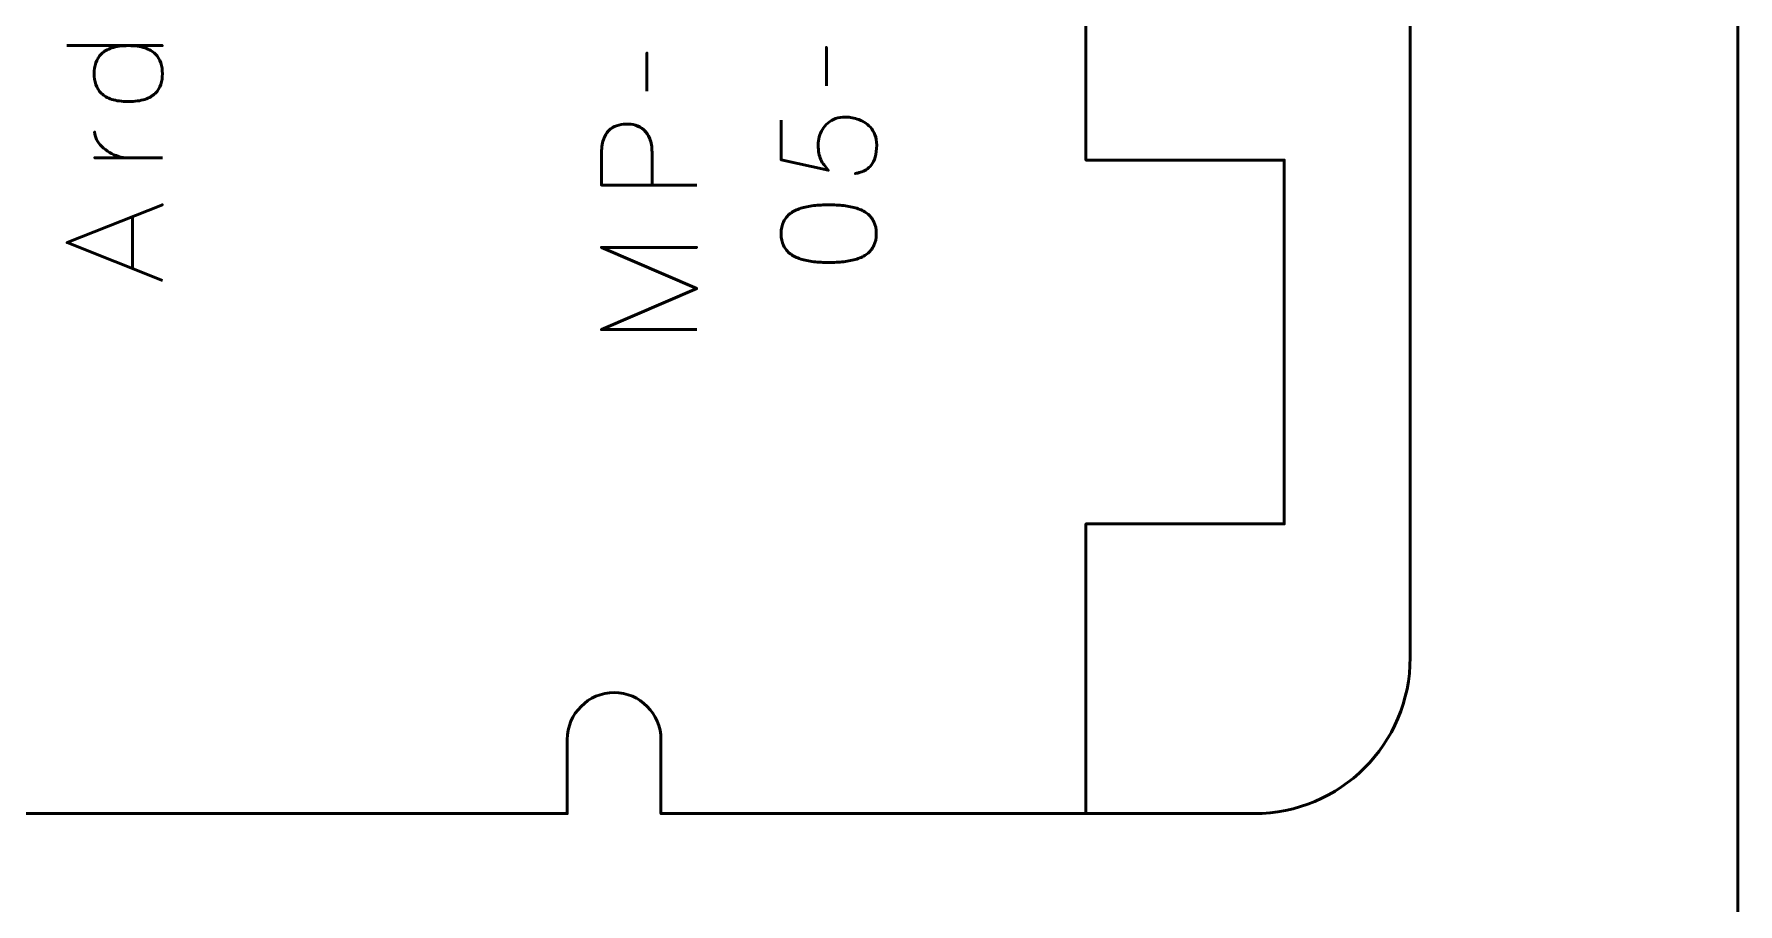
# Model space of a CAD drawing. Header units: centimetres. Extents: x -21 to 0, y -29.7 to 0.
# Drawn here: x -5.46 to 0, y -17.31 to -14.52 of the extents above; entities that cross this region are included whole.
import ezdxf

# ---------------------------------------------------------------- set-up
doc = ezdxf.new("R2010")
doc.units = ezdxf.units.CM
doc.header["$MEASUREMENT"] = 0
doc.layers.add('Layer 1', color=7, linetype='Continuous')

msp = doc.modelspace()

# ---------------------------------------------------------------- linework, layer by layer
at = {"layer": 'Layer 1', "color": 22, "lineweight": 53}
msp.add_open_spline([(-21.00002, -29.19996), (-21.00002, -29.19996), (-21.00002, -0.49992), (-21.00002, -0.49992), (-21.00002, -0.49992), (-21.00002, -0.22295), (-20.77693, 0.00004), (-20.49993, 0.00004), (-20.49993, 0.00004), (-20.49993, 0.00004), (-0.50008, 0.00004), (-0.50008, 0.00004), (-0.50008, 0.00004), (-0.22294, 0.00004), (0.00002, -0.22295), (0.00002, -0.49992), (0.00002, -0.49992), (0.00002, -0.49992), (0.00002, -29.19996), (0.00002, -29.19996), (0.00002, -29.19996), (0.00002, -29.47696), (-0.22294, -29.70005), (-0.50008, -29.70005), (-0.50008, -29.70005), (-0.50008, -29.70005), (-20.49993, -29.70005), (-20.49993, -29.70005), (-20.49993, -29.70005), (-20.77693, -29.70005), (-21.00002, -29.47696), (-21.00002, -29.19996)], degree=3, knots=[0, 0, 0, 0, 0.125, 0.125, 0.125, 0.125, 0.25, 0.25, 0.25, 0.25, 0.375, 0.375, 0.375, 0.375, 0.5, 0.5, 0.5, 0.5, 0.625, 0.625, 0.625, 0.625, 0.75, 0.75, 0.75, 0.75, 0.875, 0.875, 0.875, 0.875, 1, 1, 1, 1], dxfattribs=at)
at = {"layer": 'Layer 1', "color": 114, "lineweight": 53}
msp.add_open_spline([(-1.55005, -17.02101), (-1.55005, -17.02101), (-3.45, -17.02101), (-3.45, -17.02101), (-3.45, -17.02101), (-3.45, -17.02101), (-3.45, -16.78349), (-3.45, -16.78349), (-3.45, -16.78349), (-3.45, -16.70066), (-3.51717, -16.63349), (-3.6, -16.63349), (-3.6, -16.63349), (-3.68283, -16.63349), (-3.75, -16.70066), (-3.75, -16.78349), (-3.75, -16.78349), (-3.75, -16.78349), (-3.75, -17.02101), (-3.75, -17.02101), (-3.75, -17.02101), (-3.75, -17.02101), (-9.84995, -17.02101), (-9.84995, -17.02101), (-9.84995, -17.02101), (-10.12695, -17.02101), (-10.35005, -16.79792), (-10.35005, -16.52092), (-10.35005, -16.52092), (-10.35005, -16.52092), (-10.35005, -12.22106), (-10.35005, -12.22106), (-10.35005, -12.22106), (-10.35005, -11.94392), (-10.12695, -11.72096), (-9.84995, -11.72096), (-9.84995, -11.72096), (-9.84995, -11.72096), (-3.6385, -11.72096), (-3.6385, -11.72096), (-3.6385, -11.72096), (-3.6385, -11.72096), (-3.6385, -11.90399), (-3.6385, -11.90399), (-3.6385, -11.90399), (-3.6385, -11.98682), (-3.57133, -12.05399), (-3.4885, -12.05399), (-3.4885, -12.05399), (-3.40567, -12.05399), (-3.3385, -11.98682), (-3.3385, -11.90399), (-3.3385, -11.90399), (-3.3385, -11.90399), (-3.3385, -11.72096), (-3.3385, -11.72096), (-3.3385, -11.72096), (-3.3385, -11.72096), (-1.55005, -11.72096), (-1.55005, -11.72096), (-1.55005, -11.72096), (-1.27305, -11.72096), (-1.04995, -11.94392), (-1.04995, -12.22106), (-1.04995, -12.22106), (-1.04995, -12.22106), (-1.04995, -16.52092), (-1.04995, -16.52092), (-1.04995, -16.52092), (-1.04995, -16.79792), (-1.27305, -17.02101), (-1.55005, -17.02101)], degree=3, knots=[0, 0, 0, 0, 0.0555556, 0.0555556, 0.0555556, 0.0555556, 0.1111111, 0.1111111, 0.1111111, 0.1111111, 0.1666667, 0.1666667, 0.1666667, 0.1666667, 0.2222222, 0.2222222, 0.2222222, 0.2222222, 0.2777778, 0.2777778, 0.2777778, 0.2777778, 0.3333333, 0.3333333, 0.3333333, 0.3333333, 0.3888889, 0.3888889, 0.3888889, 0.3888889, 0.4444444, 0.4444444, 0.4444444, 0.4444444, 0.5, 0.5, 0.5, 0.5, 0.5555556, 0.5555556, 0.5555556, 0.5555556, 0.6111111, 0.6111111, 0.6111111, 0.6111111, 0.6666667, 0.6666667, 0.6666667, 0.6666667, 0.7222222, 0.7222222, 0.7222222, 0.7222222, 0.7777778, 0.7777778, 0.7777778, 0.7777778, 0.8333333, 0.8333333, 0.8333333, 0.8333333, 0.8888889, 0.8888889, 0.8888889, 0.8888889, 0.9444444, 0.9444444, 0.9444444, 0.9444444, 1, 1, 1, 1], dxfattribs=at)
at = {"layer": 'Layer 1', "color": 30, "lineweight": 53}
for points, knots in [([(-2.0885, -11.72096), (-2.0885, -11.76164), (-2.0885, -11.8617), (-2.0885, -12.03419), (-2.0885, -12.03419), (-2.0885, -12.03419), (-1.9107, -12.03419), (-1.9107, -12.03419), (-1.9107, -12.03419), (-1.9107, -12.03419), (-1.9107, -12.93335), (-1.9107, -12.93335), (-1.9107, -12.93335), (-1.9107, -12.93335), (-2.0885, -12.93335), (-2.0885, -12.93335), (-2.0885, -12.93335), (-2.0885, -13.5259), (-2.0885, -14.25119), (-2.0885, -14.92725), (-2.0885, -14.92725), (-2.0885, -14.92725), (-1.4535, -14.92725), (-1.4535, -14.92725), (-1.4535, -14.92725), (-1.4535, -14.92725), (-1.4535, -16.09311), (-1.4535, -16.09311), (-1.4535, -16.09311), (-1.4535, -16.09311), (-2.0885, -16.09311), (-2.0885, -16.09311), (-2.0885, -16.09311), (-2.0885, -16.59559), (-2.0885, -16.94168), (-2.0885, -17.02101)], [0, 0, 0, 0, 0.1111111, 0.1111111, 0.1111111, 0.1111111, 0.2222222, 0.2222222, 0.2222222, 0.2222222, 0.3333333, 0.3333333, 0.3333333, 0.3333333, 0.4444444, 0.4444444, 0.4444444, 0.4444444, 0.5555556, 0.5555556, 0.5555556, 0.5555556, 0.6666667, 0.6666667, 0.6666667, 0.6666667, 0.7777778, 0.7777778, 0.7777778, 0.7777778, 0.8888889, 0.8888889, 0.8888889, 0.8888889, 1, 1, 1, 1]), ([(-5.35321, -14.56001), (-5.35321, -14.56001), (-5.04714, -14.56001), (-5.04714, -14.56001), (-5.04714, -14.56001), (-5.04714, -14.56001), (-5.35321, -14.56001), (-5.35321, -14.56001)], [0, 0, 0, 0, 0.5, 0.5, 0.5, 0.5, 1, 1, 1, 1]), ([(-5.26558, -14.65018), (-5.26565, -14.63783), (-5.26396, -14.62626), (-5.26043, -14.61546), (-5.26043, -14.61546), (-5.2569, -14.60467), (-5.25097, -14.59514), (-5.24272, -14.58689), (-5.24272, -14.58689), (-5.23446, -14.57863), (-5.22325, -14.57221), (-5.20913, -14.56756), (-5.20913, -14.56756), (-5.19502, -14.5629), (-5.17746, -14.5605), (-5.15636, -14.56043), (-5.15636, -14.56043), (-5.13526, -14.5605), (-5.1177, -14.5629), (-5.10358, -14.56756), (-5.10358, -14.56756), (-5.08947, -14.57221), (-5.07825, -14.57863), (-5.07, -14.58689), (-5.07, -14.58689), (-5.06174, -14.59514), (-5.05582, -14.60467), (-5.05229, -14.61546), (-5.05229, -14.61546), (-5.04876, -14.62626), (-5.04707, -14.63783), (-5.04714, -14.65018), (-5.04714, -14.65018), (-5.04707, -14.66252), (-5.04876, -14.6741), (-5.05229, -14.68482), (-5.05229, -14.68482), (-5.05582, -14.69562), (-5.06174, -14.70507), (-5.07, -14.71325), (-5.07, -14.71325), (-5.07825, -14.72144), (-5.08947, -14.72786), (-5.10358, -14.73244), (-5.10358, -14.73244), (-5.1177, -14.7371), (-5.13526, -14.73943), (-5.15636, -14.7395), (-5.15636, -14.7395), (-5.17746, -14.73943), (-5.19502, -14.7371), (-5.20913, -14.73244), (-5.20913, -14.73244), (-5.22325, -14.72786), (-5.23446, -14.72144), (-5.24272, -14.71325), (-5.24272, -14.71325), (-5.25097, -14.70507), (-5.2569, -14.69562), (-5.26043, -14.68482), (-5.26043, -14.68482), (-5.26396, -14.6741), (-5.26565, -14.66252), (-5.26558, -14.65018)], [0, 0, 0, 0, 0.0625, 0.0625, 0.0625, 0.0625, 0.125, 0.125, 0.125, 0.125, 0.1875, 0.1875, 0.1875, 0.1875, 0.25, 0.25, 0.25, 0.25, 0.3125, 0.3125, 0.3125, 0.3125, 0.375, 0.375, 0.375, 0.375, 0.4375, 0.4375, 0.4375, 0.4375, 0.5, 0.5, 0.5, 0.5, 0.5625, 0.5625, 0.5625, 0.5625, 0.625, 0.625, 0.625, 0.625, 0.6875, 0.6875, 0.6875, 0.6875, 0.75, 0.75, 0.75, 0.75, 0.8125, 0.8125, 0.8125, 0.8125, 0.875, 0.875, 0.875, 0.875, 0.9375, 0.9375, 0.9375, 0.9375, 1, 1, 1, 1]), ([(-5.26558, -14.65018), (-5.26565, -14.63783), (-5.26396, -14.62626), (-5.26043, -14.61546), (-5.26043, -14.61546), (-5.2569, -14.60467), (-5.25097, -14.59514), (-5.24272, -14.58689), (-5.24272, -14.58689), (-5.23446, -14.57863), (-5.22325, -14.57221), (-5.20913, -14.56756), (-5.20913, -14.56756), (-5.19502, -14.5629), (-5.17746, -14.5605), (-5.15636, -14.56043), (-5.15636, -14.56043), (-5.13526, -14.5605), (-5.1177, -14.5629), (-5.10358, -14.56756), (-5.10358, -14.56756), (-5.08947, -14.57221), (-5.07825, -14.57863), (-5.07, -14.58689), (-5.07, -14.58689), (-5.06174, -14.59514), (-5.05582, -14.60467), (-5.05229, -14.61546), (-5.05229, -14.61546), (-5.04876, -14.62626), (-5.04707, -14.63783), (-5.04714, -14.65018), (-5.04714, -14.65018), (-5.04707, -14.66252), (-5.04876, -14.6741), (-5.05229, -14.68482), (-5.05229, -14.68482), (-5.05582, -14.69562), (-5.06174, -14.70507), (-5.07, -14.71325), (-5.07, -14.71325), (-5.07825, -14.72144), (-5.08947, -14.72786), (-5.10358, -14.73244), (-5.10358, -14.73244), (-5.1177, -14.7371), (-5.13526, -14.73943), (-5.15636, -14.7395), (-5.15636, -14.7395), (-5.17746, -14.73943), (-5.19502, -14.7371), (-5.20913, -14.73244), (-5.20913, -14.73244), (-5.22325, -14.72786), (-5.23446, -14.72144), (-5.24272, -14.71325), (-5.24272, -14.71325), (-5.25097, -14.70507), (-5.2569, -14.69562), (-5.26043, -14.68482), (-5.26043, -14.68482), (-5.26396, -14.6741), (-5.26565, -14.66252), (-5.26558, -14.65018)], [0, 0, 0, 0, 0.0625, 0.0625, 0.0625, 0.0625, 0.125, 0.125, 0.125, 0.125, 0.1875, 0.1875, 0.1875, 0.1875, 0.25, 0.25, 0.25, 0.25, 0.3125, 0.3125, 0.3125, 0.3125, 0.375, 0.375, 0.375, 0.375, 0.4375, 0.4375, 0.4375, 0.4375, 0.5, 0.5, 0.5, 0.5, 0.5625, 0.5625, 0.5625, 0.5625, 0.625, 0.625, 0.625, 0.625, 0.6875, 0.6875, 0.6875, 0.6875, 0.75, 0.75, 0.75, 0.75, 0.8125, 0.8125, 0.8125, 0.8125, 0.875, 0.875, 0.875, 0.875, 0.9375, 0.9375, 0.9375, 0.9375, 1, 1, 1, 1]), ([(-2.91976, -14.68913), (-2.91976, -14.68913), (-2.91976, -14.56594), (-2.91976, -14.56594), (-2.91976, -14.56594), (-2.91976, -14.56594), (-2.91976, -14.68913), (-2.91976, -14.68913)], [0, 0, 0, 0, 0.5, 0.5, 0.5, 0.5, 1, 1, 1, 1]), ([(-3.49507, -14.70671), (-3.49507, -14.70671), (-3.49507, -14.58352), (-3.49507, -14.58352), (-3.49507, -14.58352), (-3.49507, -14.58352), (-3.49507, -14.70671), (-3.49507, -14.70671)], [0, 0, 0, 0, 0.5, 0.5, 0.5, 0.5, 1, 1, 1, 1]), ([(-3.06538, -14.79877), (-3.06538, -14.79877), (-3.06538, -14.92577), (-3.06538, -14.92577), (-3.06538, -14.92577), (-3.06538, -14.92577), (-2.91383, -14.95964), (-2.91383, -14.95964), (-2.91383, -14.95964), (-2.91891, -14.95371), (-2.92349, -14.94807), (-2.92752, -14.94263), (-2.92752, -14.94263), (-2.93154, -14.93727), (-2.93492, -14.93163), (-2.93775, -14.92563), (-2.93775, -14.92563), (-2.94057, -14.9197), (-2.94269, -14.91293), (-2.94417, -14.90531), (-2.94417, -14.90531), (-2.94565, -14.89776), (-2.94643, -14.88873), (-2.94643, -14.87836), (-2.94643, -14.87836), (-2.94643, -14.86989), (-2.9453, -14.86142), (-2.94297, -14.85296), (-2.94297, -14.85296), (-2.94071, -14.84449), (-2.93725, -14.83645), (-2.93267, -14.82883), (-2.93267, -14.82883), (-2.92801, -14.82114), (-2.92222, -14.81436), (-2.91524, -14.80844), (-2.91524, -14.80844), (-2.90825, -14.80244), (-2.90007, -14.79771), (-2.89069, -14.79433), (-2.89069, -14.79433), (-2.8813, -14.79087), (-2.87065, -14.78911), (-2.8588, -14.78904), (-2.8588, -14.78904), (-2.85442, -14.78896), (-2.84892, -14.78946), (-2.84243, -14.79045), (-2.84243, -14.79045), (-2.83594, -14.79136), (-2.82888, -14.79306), (-2.8214, -14.79546), (-2.8214, -14.79546), (-2.81392, -14.79785), (-2.80651, -14.80124), (-2.79918, -14.80554), (-2.79918, -14.80554), (-2.79184, -14.80985), (-2.78514, -14.81535), (-2.77907, -14.82198), (-2.77907, -14.82198), (-2.773, -14.82862), (-2.76813, -14.83666), (-2.76446, -14.84604), (-2.76446, -14.84604), (-2.76087, -14.8555), (-2.75896, -14.86658), (-2.75889, -14.8792), (-2.75889, -14.8792), (-2.75896, -14.8943), (-2.76058, -14.907), (-2.76362, -14.9173), (-2.76362, -14.9173), (-2.76672, -14.92761), (-2.77074, -14.936), (-2.77582, -14.94249), (-2.77582, -14.94249), (-2.7809, -14.94905), (-2.78648, -14.95413), (-2.79254, -14.9578), (-2.79254, -14.9578), (-2.79861, -14.96147), (-2.80468, -14.96422), (-2.81075, -14.96606), (-2.81075, -14.96606), (-2.81682, -14.96789), (-2.82239, -14.9693), (-2.82747, -14.97022), (-2.82747, -14.97022), (-2.82239, -14.9693), (-2.81682, -14.96789), (-2.81075, -14.96606), (-2.81075, -14.96606), (-2.80468, -14.96422), (-2.79861, -14.96147), (-2.79254, -14.9578), (-2.79254, -14.9578), (-2.78648, -14.95413), (-2.7809, -14.94905), (-2.77582, -14.94249), (-2.77582, -14.94249), (-2.77074, -14.936), (-2.76672, -14.92761), (-2.76362, -14.9173), (-2.76362, -14.9173), (-2.76058, -14.907), (-2.75896, -14.8943), (-2.75889, -14.8792), (-2.75889, -14.8792), (-2.75896, -14.86658), (-2.76087, -14.8555), (-2.76446, -14.84604), (-2.76446, -14.84604), (-2.76813, -14.83666), (-2.773, -14.82862), (-2.77907, -14.82198), (-2.77907, -14.82198), (-2.78514, -14.81535), (-2.79184, -14.80985), (-2.79918, -14.80554), (-2.79918, -14.80554), (-2.80651, -14.80124), (-2.81392, -14.79785), (-2.8214, -14.79546), (-2.8214, -14.79546), (-2.82888, -14.79306), (-2.83594, -14.79136), (-2.84243, -14.79045), (-2.84243, -14.79045), (-2.84892, -14.78946), (-2.85442, -14.78896), (-2.8588, -14.78904), (-2.8588, -14.78904), (-2.87065, -14.78911), (-2.8813, -14.79087), (-2.89069, -14.79433), (-2.89069, -14.79433), (-2.90007, -14.79771), (-2.90825, -14.80244), (-2.91524, -14.80844), (-2.91524, -14.80844), (-2.92222, -14.81436), (-2.92801, -14.82114), (-2.93267, -14.82883), (-2.93267, -14.82883), (-2.93725, -14.83645), (-2.94071, -14.84449), (-2.94297, -14.85296), (-2.94297, -14.85296), (-2.9453, -14.86142), (-2.94643, -14.86989), (-2.94643, -14.87836), (-2.94643, -14.87836), (-2.94643, -14.88873), (-2.94565, -14.89776), (-2.94417, -14.90531), (-2.94417, -14.90531), (-2.94269, -14.91293), (-2.94057, -14.9197), (-2.93775, -14.92563), (-2.93775, -14.92563), (-2.93492, -14.93163), (-2.93154, -14.93727), (-2.92752, -14.94263), (-2.92752, -14.94263), (-2.92349, -14.94807), (-2.91891, -14.95371), (-2.91383, -14.95964), (-2.91383, -14.95964), (-2.91383, -14.95964), (-3.06538, -14.92577), (-3.06538, -14.92577), (-3.06538, -14.92577), (-3.06538, -14.92577), (-3.06538, -14.79877), (-3.06538, -14.79877)], [0, 0, 0, 0, 0.0227273, 0.0227273, 0.0227273, 0.0227273, 0.0454545, 0.0454545, 0.0454545, 0.0454545, 0.0681818, 0.0681818, 0.0681818, 0.0681818, 0.0909091, 0.0909091, 0.0909091, 0.0909091, 0.1136364, 0.1136364, 0.1136364, 0.1136364, 0.1363636, 0.1363636, 0.1363636, 0.1363636, 0.1590909, 0.1590909, 0.1590909, 0.1590909, 0.1818182, 0.1818182, 0.1818182, 0.1818182, 0.2045455, 0.2045455, 0.2045455, 0.2045455, 0.2272727, 0.2272727, 0.2272727, 0.2272727, 0.25, 0.25, 0.25, 0.25, 0.2727273, 0.2727273, 0.2727273, 0.2727273, 0.2954545, 0.2954545, 0.2954545, 0.2954545, 0.3181818, 0.3181818, 0.3181818, 0.3181818, 0.3409091, 0.3409091, 0.3409091, 0.3409091, 0.3636364, 0.3636364, 0.3636364, 0.3636364, 0.3863636, 0.3863636, 0.3863636, 0.3863636, 0.4090909, 0.4090909, 0.4090909, 0.4090909, 0.4318182, 0.4318182, 0.4318182, 0.4318182, 0.4545455, 0.4545455, 0.4545455, 0.4545455, 0.4772727, 0.4772727, 0.4772727, 0.4772727, 0.5, 0.5, 0.5, 0.5, 0.5227273, 0.5227273, 0.5227273, 0.5227273, 0.5454545, 0.5454545, 0.5454545, 0.5454545, 0.5681818, 0.5681818, 0.5681818, 0.5681818, 0.5909091, 0.5909091, 0.5909091, 0.5909091, 0.6136364, 0.6136364, 0.6136364, 0.6136364, 0.6363636, 0.6363636, 0.6363636, 0.6363636, 0.6590909, 0.6590909, 0.6590909, 0.6590909, 0.6818182, 0.6818182, 0.6818182, 0.6818182, 0.7045455, 0.7045455, 0.7045455, 0.7045455, 0.7272727, 0.7272727, 0.7272727, 0.7272727, 0.75, 0.75, 0.75, 0.75, 0.7727273, 0.7727273, 0.7727273, 0.7727273, 0.7954545, 0.7954545, 0.7954545, 0.7954545, 0.8181818, 0.8181818, 0.8181818, 0.8181818, 0.8409091, 0.8409091, 0.8409091, 0.8409091, 0.8636364, 0.8636364, 0.8636364, 0.8636364, 0.8863636, 0.8863636, 0.8863636, 0.8863636, 0.9090909, 0.9090909, 0.9090909, 0.9090909, 0.9318182, 0.9318182, 0.9318182, 0.9318182, 0.9545455, 0.9545455, 0.9545455, 0.9545455, 0.9772727, 0.9772727, 0.9772727, 0.9772727, 1, 1, 1, 1]), ([(-5.15805, -14.91984), (-5.16786, -14.92005), (-5.17781, -14.91857), (-5.18783, -14.91547), (-5.18783, -14.91547), (-5.19785, -14.91236), (-5.20744, -14.90806), (-5.21661, -14.90255), (-5.21661, -14.90255), (-5.22579, -14.89698), (-5.2339, -14.89063), (-5.2411, -14.88343), (-5.2411, -14.88343), (-5.24829, -14.87631), (-5.25394, -14.86869), (-5.2581, -14.86072), (-5.2581, -14.86072), (-5.26226, -14.85274), (-5.26431, -14.84484), (-5.26431, -14.83687), (-5.26431, -14.83687), (-5.26431, -14.84484), (-5.26226, -14.85274), (-5.2581, -14.86072), (-5.2581, -14.86072), (-5.25394, -14.86869), (-5.24829, -14.87631), (-5.2411, -14.88343), (-5.2411, -14.88343), (-5.2339, -14.89063), (-5.22579, -14.89698), (-5.21661, -14.90255), (-5.21661, -14.90255), (-5.20744, -14.90806), (-5.19785, -14.91236), (-5.18783, -14.91547), (-5.18783, -14.91547), (-5.17781, -14.91857), (-5.16786, -14.92005), (-5.15805, -14.91984)], [0, 0, 0, 0, 0.1, 0.1, 0.1, 0.1, 0.2, 0.2, 0.2, 0.2, 0.3, 0.3, 0.3, 0.3, 0.4, 0.4, 0.4, 0.4, 0.5, 0.5, 0.5, 0.5, 0.6, 0.6, 0.6, 0.6, 0.7, 0.7, 0.7, 0.7, 0.8, 0.8, 0.8, 0.8, 0.9, 0.9, 0.9, 0.9, 1, 1, 1, 1]), ([(-3.33547, -15.00727), (-3.33547, -15.00727), (-3.64069, -15.00727), (-3.64069, -15.00727), (-3.64069, -15.00727), (-3.64069, -15.00727), (-3.64069, -14.9099), (-3.64069, -14.9099), (-3.64069, -14.9099), (-3.64062, -14.89043), (-3.63843, -14.87442), (-3.6342, -14.86179), (-3.6342, -14.86179), (-3.63004, -14.84923), (-3.62425, -14.83935), (-3.61691, -14.83222), (-3.61691, -14.83222), (-3.60965, -14.8251), (-3.60132, -14.82002), (-3.59194, -14.81691), (-3.59194, -14.81691), (-3.58255, -14.81388), (-3.57275, -14.81212), (-3.56237, -14.81169), (-3.56237, -14.81169), (-3.552, -14.8112), (-3.54184, -14.8124), (-3.53197, -14.81522), (-3.53197, -14.81522), (-3.52209, -14.81811), (-3.51313, -14.82298), (-3.50508, -14.82997), (-3.50508, -14.82997), (-3.49704, -14.83688), (-3.49062, -14.84626), (-3.48589, -14.85805), (-3.48589, -14.85805), (-3.4811, -14.86983), (-3.4787, -14.88443), (-3.47856, -14.90186), (-3.47856, -14.90186), (-3.47856, -14.90186), (-3.47856, -15.00727), (-3.47856, -15.00727), (-3.47856, -15.00727), (-3.47856, -15.00727), (-3.47856, -14.90186), (-3.47856, -14.90186), (-3.47856, -14.90186), (-3.4787, -14.88479), (-3.4811, -14.87032), (-3.48589, -14.85861), (-3.48589, -14.85861), (-3.49062, -14.84683), (-3.49704, -14.83744), (-3.50508, -14.83039), (-3.50508, -14.83039), (-3.51313, -14.8234), (-3.52209, -14.81839), (-3.53197, -14.81543), (-3.53197, -14.81543), (-3.54184, -14.81247), (-3.552, -14.8112), (-3.56237, -14.81169), (-3.56237, -14.81169), (-3.57275, -14.81212), (-3.58255, -14.81388), (-3.59194, -14.81705), (-3.59194, -14.81705), (-3.60132, -14.82016), (-3.60965, -14.82538), (-3.61691, -14.83251), (-3.61691, -14.83251), (-3.62425, -14.8397), (-3.63004, -14.84958), (-3.6342, -14.86214), (-3.6342, -14.86214), (-3.63843, -14.87477), (-3.64062, -14.89064), (-3.64069, -14.9099), (-3.64069, -14.9099), (-3.64069, -14.9099), (-3.64069, -15.00727), (-3.64069, -15.00727), (-3.64069, -15.00727), (-3.64069, -15.00727), (-3.33547, -15.00727), (-3.33547, -15.00727)], [0, 0, 0, 0, 0.0454545, 0.0454545, 0.0454545, 0.0454545, 0.0909091, 0.0909091, 0.0909091, 0.0909091, 0.1363636, 0.1363636, 0.1363636, 0.1363636, 0.1818182, 0.1818182, 0.1818182, 0.1818182, 0.2272727, 0.2272727, 0.2272727, 0.2272727, 0.2727273, 0.2727273, 0.2727273, 0.2727273, 0.3181818, 0.3181818, 0.3181818, 0.3181818, 0.3636364, 0.3636364, 0.3636364, 0.3636364, 0.4090909, 0.4090909, 0.4090909, 0.4090909, 0.4545455, 0.4545455, 0.4545455, 0.4545455, 0.5, 0.5, 0.5, 0.5, 0.5454545, 0.5454545, 0.5454545, 0.5454545, 0.5909091, 0.5909091, 0.5909091, 0.5909091, 0.6363636, 0.6363636, 0.6363636, 0.6363636, 0.6818182, 0.6818182, 0.6818182, 0.6818182, 0.7272727, 0.7272727, 0.7272727, 0.7272727, 0.7727273, 0.7727273, 0.7727273, 0.7727273, 0.8181818, 0.8181818, 0.8181818, 0.8181818, 0.8636364, 0.8636364, 0.8636364, 0.8636364, 0.9090909, 0.9090909, 0.9090909, 0.9090909, 0.9545455, 0.9545455, 0.9545455, 0.9545455, 1, 1, 1, 1]), ([(-5.04714, -14.91984), (-5.04714, -14.91984), (-5.26431, -14.91984), (-5.26431, -14.91984), (-5.26431, -14.91984), (-5.26431, -14.91984), (-5.04714, -14.91984), (-5.04714, -14.91984)], [0, 0, 0, 0, 0.5, 0.5, 0.5, 0.5, 1, 1, 1, 1]), ([(-5.04714, -15.31269), (-5.04714, -15.31269), (-5.35236, -15.19162), (-5.35236, -15.19162), (-5.35236, -15.19162), (-5.35236, -15.19162), (-5.04714, -15.07012), (-5.04714, -15.07012), (-5.04714, -15.07012), (-5.04714, -15.07012), (-5.35236, -15.19162), (-5.35236, -15.19162), (-5.35236, -15.19162), (-5.35236, -15.19162), (-5.04714, -15.31269), (-5.04714, -15.31269)], [0, 0, 0, 0, 0.25, 0.25, 0.25, 0.25, 0.5, 0.5, 0.5, 0.5, 0.75, 0.75, 0.75, 0.75, 1, 1, 1, 1]), ([(-5.14324, -15.27459), (-5.14324, -15.27459), (-5.14324, -15.10865), (-5.14324, -15.10865), (-5.14324, -15.10865), (-5.14324, -15.10865), (-5.14324, -15.27459), (-5.14324, -15.27459)], [0, 0, 0, 0, 0.5, 0.5, 0.5, 0.5, 1, 1, 1, 1]), ([(-2.76016, -15.16283), (-2.76023, -15.14802), (-2.76284, -15.13525), (-2.76792, -15.12459), (-2.76792, -15.12459), (-2.773, -15.11401), (-2.78027, -15.10519), (-2.78951, -15.09814), (-2.78951, -15.09814), (-2.79882, -15.09115), (-2.80983, -15.08565), (-2.82253, -15.08156), (-2.82253, -15.08156), (-2.83523, -15.07753), (-2.84913, -15.07464), (-2.86437, -15.07302), (-2.86437, -15.07302), (-2.87961, -15.07132), (-2.89563, -15.07048), (-2.91256, -15.07055), (-2.91256, -15.07055), (-2.92942, -15.07048), (-2.94544, -15.07132), (-2.96061, -15.07302), (-2.96061, -15.07302), (-2.97578, -15.07464), (-2.98975, -15.07753), (-3.00245, -15.08156), (-3.00245, -15.08156), (-3.01508, -15.08565), (-3.02608, -15.09115), (-3.03547, -15.09814), (-3.03547, -15.09814), (-3.04478, -15.10519), (-3.05205, -15.11401), (-3.05713, -15.12459), (-3.05713, -15.12459), (-3.06228, -15.13525), (-3.06489, -15.14802), (-3.06496, -15.16283), (-3.06496, -15.16283), (-3.06489, -15.17765), (-3.06228, -15.19042), (-3.05713, -15.20108), (-3.05713, -15.20108), (-3.05205, -15.21166), (-3.04478, -15.22048), (-3.03547, -15.22753), (-3.03547, -15.22753), (-3.02608, -15.23452), (-3.01508, -15.24002), (-3.00245, -15.24411), (-3.00245, -15.24411), (-2.98975, -15.24814), (-2.97578, -15.25103), (-2.96061, -15.25265), (-2.96061, -15.25265), (-2.94544, -15.25434), (-2.92942, -15.25519), (-2.91256, -15.25512), (-2.91256, -15.25512), (-2.89563, -15.25519), (-2.87961, -15.25434), (-2.86437, -15.25265), (-2.86437, -15.25265), (-2.84913, -15.25103), (-2.83523, -15.24814), (-2.82253, -15.24411), (-2.82253, -15.24411), (-2.80983, -15.24002), (-2.79882, -15.23452), (-2.78951, -15.22753), (-2.78951, -15.22753), (-2.78027, -15.22048), (-2.773, -15.21166), (-2.76792, -15.20108), (-2.76792, -15.20108), (-2.76284, -15.19042), (-2.76023, -15.17765), (-2.76016, -15.16283)], [0, 0, 0, 0, 0.05, 0.05, 0.05, 0.05, 0.1, 0.1, 0.1, 0.1, 0.15, 0.15, 0.15, 0.15, 0.2, 0.2, 0.2, 0.2, 0.25, 0.25, 0.25, 0.25, 0.3, 0.3, 0.3, 0.3, 0.35, 0.35, 0.35, 0.35, 0.4, 0.4, 0.4, 0.4, 0.45, 0.45, 0.45, 0.45, 0.5, 0.5, 0.5, 0.5, 0.55, 0.55, 0.55, 0.55, 0.6, 0.6, 0.6, 0.6, 0.65, 0.65, 0.65, 0.65, 0.7, 0.7, 0.7, 0.7, 0.75, 0.75, 0.75, 0.75, 0.8, 0.8, 0.8, 0.8, 0.85, 0.85, 0.85, 0.85, 0.9, 0.9, 0.9, 0.9, 0.95, 0.95, 0.95, 0.95, 1, 1, 1, 1]), ([(-2.76016, -15.16283), (-2.76023, -15.14802), (-2.76284, -15.13525), (-2.76792, -15.12459), (-2.76792, -15.12459), (-2.773, -15.11401), (-2.78027, -15.10519), (-2.78951, -15.09814), (-2.78951, -15.09814), (-2.79882, -15.09115), (-2.80983, -15.08565), (-2.82253, -15.08156), (-2.82253, -15.08156), (-2.83523, -15.07753), (-2.84913, -15.07464), (-2.86437, -15.07302), (-2.86437, -15.07302), (-2.87961, -15.07132), (-2.89563, -15.07048), (-2.91256, -15.07055), (-2.91256, -15.07055), (-2.92942, -15.07048), (-2.94544, -15.07132), (-2.96061, -15.07302), (-2.96061, -15.07302), (-2.97578, -15.07464), (-2.98975, -15.07753), (-3.00245, -15.08156), (-3.00245, -15.08156), (-3.01508, -15.08565), (-3.02608, -15.09115), (-3.03547, -15.09814), (-3.03547, -15.09814), (-3.04478, -15.10519), (-3.05205, -15.11401), (-3.05713, -15.12459), (-3.05713, -15.12459), (-3.06228, -15.13525), (-3.06489, -15.14802), (-3.06496, -15.16283), (-3.06496, -15.16283), (-3.06489, -15.17765), (-3.06228, -15.19042), (-3.05713, -15.20108), (-3.05713, -15.20108), (-3.05205, -15.21166), (-3.04478, -15.22048), (-3.03547, -15.22753), (-3.03547, -15.22753), (-3.02608, -15.23452), (-3.01508, -15.24002), (-3.00245, -15.24411), (-3.00245, -15.24411), (-2.98975, -15.24814), (-2.97578, -15.25103), (-2.96061, -15.25265), (-2.96061, -15.25265), (-2.94544, -15.25434), (-2.92942, -15.25519), (-2.91256, -15.25512), (-2.91256, -15.25512), (-2.89563, -15.25519), (-2.87961, -15.25434), (-2.86437, -15.25265), (-2.86437, -15.25265), (-2.84913, -15.25103), (-2.83523, -15.24814), (-2.82253, -15.24411), (-2.82253, -15.24411), (-2.80983, -15.24002), (-2.79882, -15.23452), (-2.78951, -15.22753), (-2.78951, -15.22753), (-2.78027, -15.22048), (-2.773, -15.21166), (-2.76792, -15.20108), (-2.76792, -15.20108), (-2.76284, -15.19042), (-2.76023, -15.17765), (-2.76016, -15.16283)], [0, 0, 0, 0, 0.05, 0.05, 0.05, 0.05, 0.1, 0.1, 0.1, 0.1, 0.15, 0.15, 0.15, 0.15, 0.2, 0.2, 0.2, 0.2, 0.25, 0.25, 0.25, 0.25, 0.3, 0.3, 0.3, 0.3, 0.35, 0.35, 0.35, 0.35, 0.4, 0.4, 0.4, 0.4, 0.45, 0.45, 0.45, 0.45, 0.5, 0.5, 0.5, 0.5, 0.55, 0.55, 0.55, 0.55, 0.6, 0.6, 0.6, 0.6, 0.65, 0.65, 0.65, 0.65, 0.7, 0.7, 0.7, 0.7, 0.75, 0.75, 0.75, 0.75, 0.8, 0.8, 0.8, 0.8, 0.85, 0.85, 0.85, 0.85, 0.9, 0.9, 0.9, 0.9, 0.95, 0.95, 0.95, 0.95, 1, 1, 1, 1]), ([(-3.33547, -15.46997), (-3.33547, -15.46997), (-3.64069, -15.46997), (-3.64069, -15.46997), (-3.64069, -15.46997), (-3.64069, -15.46997), (-3.33547, -15.33874), (-3.33547, -15.33874), (-3.33547, -15.33874), (-3.33547, -15.33874), (-3.64069, -15.20708), (-3.64069, -15.20708), (-3.64069, -15.20708), (-3.64069, -15.20708), (-3.33547, -15.20708), (-3.33547, -15.20708), (-3.33547, -15.20708), (-3.33547, -15.20708), (-3.64069, -15.20708), (-3.64069, -15.20708), (-3.64069, -15.20708), (-3.64069, -15.20708), (-3.33547, -15.33874), (-3.33547, -15.33874), (-3.33547, -15.33874), (-3.33547, -15.33874), (-3.64069, -15.46997), (-3.64069, -15.46997), (-3.64069, -15.46997), (-3.64069, -15.46997), (-3.33547, -15.46997), (-3.33547, -15.46997)], [0, 0, 0, 0, 0.125, 0.125, 0.125, 0.125, 0.25, 0.25, 0.25, 0.25, 0.375, 0.375, 0.375, 0.375, 0.5, 0.5, 0.5, 0.5, 0.625, 0.625, 0.625, 0.625, 0.75, 0.75, 0.75, 0.75, 0.875, 0.875, 0.875, 0.875, 1, 1, 1, 1])]:
    msp.add_open_spline(points, degree=3, knots=knots, dxfattribs=at)

doc.saveas('drawing.dxf')
